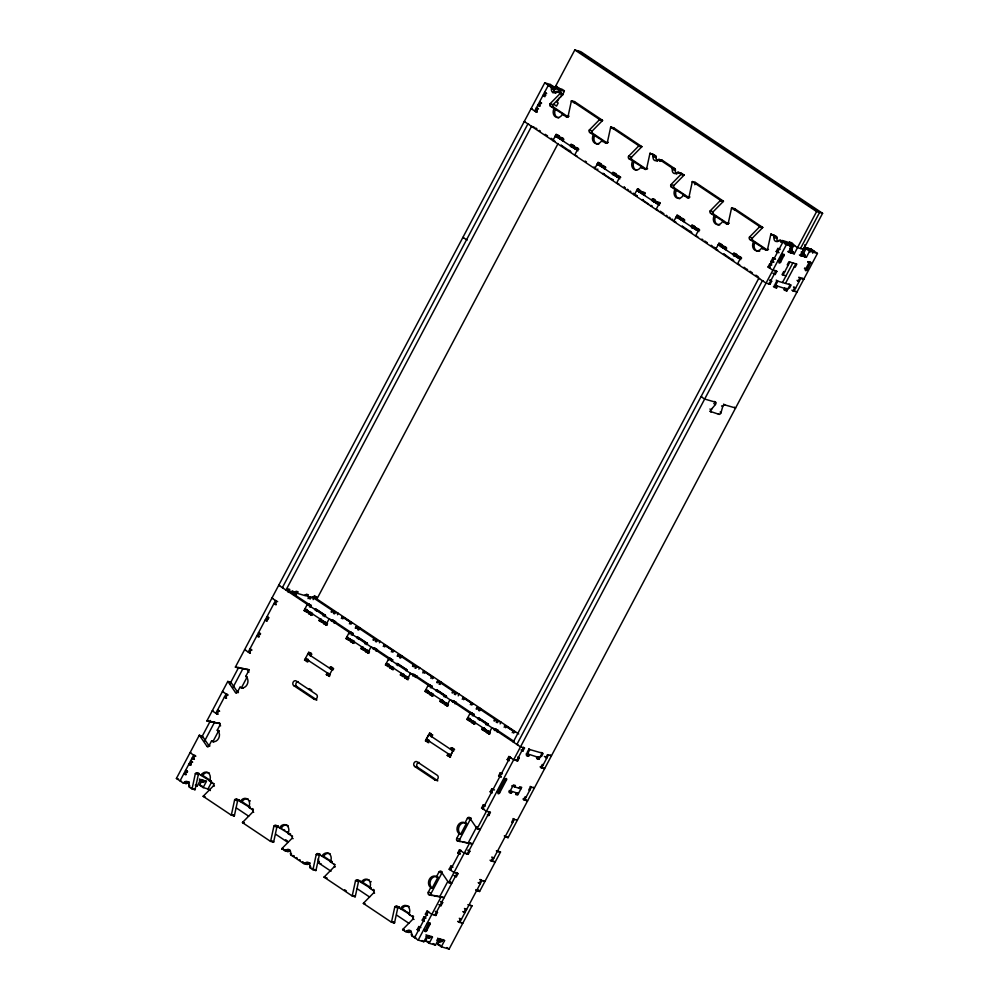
<?xml version="1.0" encoding="UTF-8"?>
<svg xmlns="http://www.w3.org/2000/svg" width="999" height="999" viewBox="0 0 999 999"><rect width="100%" height="100%" fill="white"/><g stroke="black" fill="none" stroke-linecap="round" stroke-linejoin="round"><path stroke-width="1.5" d="M199.276 773.688A1.773 1.436 -73.8 0 0 198.339 774.537L195.155 789.26A1.773 1.436 -73.8 0 1 194.967 789.734L191.983 788.86A1.773 1.436 -73.8 0 0 192.158 788.386L195.342 773.676A1.773 1.436 -73.8 0 1 197.377 772.939L199.238 773.476M239.273 799.887A1.773 1.436 -73.8 0 0 237.612 800.798L234.428 815.509A1.773 1.436 -73.8 0 1 234.241 815.983L231.256 815.122A1.773 1.436 -73.8 0 0 231.431 814.647L234.615 799.924A1.773 1.436 -73.8 0 1 236.638 799.188L239.261 799.949M278.259 826.111A1.773 1.436 -73.8 0 0 276.873 827.047L273.701 841.757A1.773 1.436 -73.8 0 1 273.514 842.232L270.517 841.37A1.773 1.436 -73.8 0 0 270.704 840.896L273.888 826.173A1.773 1.436 -73.8 0 1 275.911 825.436L278.159 826.086M320.167 854.495A1.773 1.436 -73.8 0 0 319.23 855.356L316.046 870.067A1.773 1.436 -73.8 0 1 315.871 870.554L312.874 869.679A1.773 1.436 -73.8 0 0 313.062 869.205L316.233 854.495A1.773 1.436 -73.8 0 1 318.269 853.758L320.142 854.295M360.164 880.706A1.773 1.436 -73.8 0 0 358.504 881.605L355.319 896.328A1.773 1.436 -73.8 0 1 355.132 896.802L352.147 895.928A1.773 1.436 -73.8 0 0 352.322 895.454L355.507 880.743A1.773 1.436 -73.8 0 1 357.542 880.007L359.215 880.494M399.15 906.917A1.773 1.436 -73.8 0 0 397.777 907.854L394.593 922.577A1.773 1.436 -73.8 0 1 394.405 923.051L391.421 922.189A1.773 1.436 -73.8 0 0 391.596 921.702L394.78 906.992A1.773 1.436 -73.8 0 1 396.803 906.255L399.051 906.905M568.131 116.883L553.396 107.03A1.773 1.436 -73.8 0 1 553.009 104.683L562.999 94.518A1.773 1.436 -73.8 0 0 563.286 94.106L560.289 93.244A1.773 1.436 -73.8 0 1 560.014 93.644L550.012 103.809A1.773 1.436 -73.8 0 0 550.412 106.169L554.033 108.591A6.194 5.007 -73.8 0 0 555.407 116.833A6.194 5.007 -73.8 0 0 562.499 114.248L566.121 116.671A1.773 1.436 -73.8 0 0 568.156 115.934L571.328 101.224A1.773 1.436 -73.8 0 1 571.515 100.749L574.512 101.611L602.559 120.355A1.773 1.436 -73.8 0 1 602.272 120.767L592.282 130.931A1.773 1.436 -73.8 0 0 592.669 133.292L607.404 143.132M574.125 103.009L574.325 102.085A1.773 1.436 -73.8 0 1 574.512 101.611M602.559 120.355L599.562 119.493A1.773 1.436 -73.8 0 1 599.275 119.905L589.285 130.07A1.773 1.436 -73.8 0 0 589.685 132.417L593.306 134.84A6.194 5.007 -73.8 0 0 594.667 143.082A6.194 5.007 -73.8 0 0 601.773 140.497L605.394 142.919A1.773 1.436 -73.8 0 0 607.417 142.183L610.601 127.472A1.773 1.436 -73.8 0 1 610.789 126.998L613.786 127.86L641.833 146.616A1.773 1.436 -73.8 0 1 641.545 147.015L631.555 157.18A1.773 1.436 -73.8 0 0 631.942 159.54L646.678 169.393M613.398 129.258L613.598 128.334A1.773 1.436 -73.8 0 1 613.786 127.86M641.833 146.616L638.836 145.742A1.773 1.436 -73.8 0 1 638.548 146.154L628.558 156.319A1.773 1.436 -73.8 0 0 628.945 158.666L632.579 161.089A6.194 5.007 -73.8 0 0 633.94 169.331A6.194 5.007 -73.8 0 0 641.033 166.758L644.667 169.181A1.773 1.436 -73.8 0 0 646.69 168.444L649.874 153.721A1.773 1.436 -73.8 0 1 650.062 153.247L655.594 155.819A1.773 1.436 -73.8 0 1 656.193 157.605A3.534 2.86 -73.8 0 0 657.567 161.301M652.672 155.507L652.871 154.595A1.773 1.436 -73.8 0 1 653.046 154.108M689.023 197.702L674.3 187.849A1.773 1.436 -73.8 0 1 673.9 185.502L683.89 175.337A1.773 1.436 -73.8 0 0 684.178 174.925L681.193 174.051A1.773 1.436 -73.8 0 1 680.906 174.463L670.916 184.628A1.773 1.436 -73.8 0 0 671.303 186.988L674.924 189.41A6.194 5.007 -73.8 0 0 676.298 197.652A6.194 5.007 -73.8 0 0 683.391 195.067L687.025 197.49A1.773 1.436 -73.8 0 0 689.048 196.753L692.232 182.03A1.773 1.436 -73.8 0 1 692.407 181.556L695.404 182.43L723.451 201.174A1.773 1.436 -73.8 0 1 723.164 201.586L713.174 211.751A1.773 1.436 -73.8 0 0 713.561 214.098L728.296 223.951M694.817 184.74L695.217 182.904A1.773 1.436 -73.8 0 1 695.404 182.43M723.451 201.174L720.454 200.312A1.773 1.436 -73.8 0 1 720.179 200.712L710.177 210.876A1.773 1.436 -73.8 0 0 710.576 213.237L714.198 215.659A6.194 5.007 -73.8 0 0 715.571 223.901A6.194 5.007 -73.8 0 0 722.664 221.316L726.285 223.739A1.773 1.436 -73.8 0 0 728.321 223.002L731.493 208.292A1.773 1.436 -73.8 0 1 731.68 207.804L734.677 208.679L762.724 227.422A1.773 1.436 -73.8 0 1 762.437 227.834L752.447 237.999A1.773 1.436 -73.8 0 0 752.834 240.347L767.569 250.2M734.29 210.077L734.49 209.153A1.773 1.436 -73.8 0 1 734.677 208.679M762.724 227.422L759.727 226.561A1.773 1.436 -73.8 0 1 759.44 226.973L749.45 237.138A1.773 1.436 -73.8 0 0 749.849 239.485L753.471 241.908A6.194 5.007 -73.8 0 0 754.832 250.15A6.194 5.007 -73.8 0 0 761.937 247.565L765.559 249.987A1.773 1.436 -73.8 0 0 767.582 249.25L770.766 234.54A1.773 1.436 -73.8 0 1 770.953 234.066L776.498 236.638A1.773 1.436 -73.8 0 1 777.085 238.424A3.534 2.86 -73.8 0 0 777.784 241.571M773.563 236.326L773.763 235.402A1.773 1.436 -73.8 0 1 773.95 234.927M734.452 407.255L735.589 408.004L724.725 404.857A1.773 1.011 -56.2 0 0 722.677 406.668L720.991 412.824A1.773 1.011 -56.2 0 1 719.043 414.36L709.852 411.263M720.991 412.824L720.142 412.038M187.163 770.704L186.751 771.965M424.737 929.632L426.548 930.843L430.057 924.212A1.324 0.749 -56.2 0 0 429.932 922.839A1.324 0.749 -56.2 0 0 428.571 923.775L424.912 931.168M784.203 254.757A1.349 0.762 -56.2 0 0 782.617 254.982L779.145 261.651A1.324 0.749 -56.2 0 0 779.282 263.024A1.324 0.749 -56.2 0 0 780.644 262.075L784.315 254.77M810.626 262.412A1.349 0.762 -56.2 0 0 809.053 262.637L805.581 269.305A1.324 0.749 -56.2 0 0 805.706 270.679A1.324 0.749 -56.2 0 0 807.067 269.742L810.738 262.437M187.8 781.755L189.373 782.217A3.534 2.86 -73.8 0 0 187.275 783.191A1.773 1.436 -73.8 0 1 185.589 783.453L182.592 782.592L176.411 778.458L199.288 735.252L202.285 736.126A1.773 1.436 -73.8 0 1 202.597 736.413L209.091 745.916M220.242 723.488L207.268 721.078A1.773 1.436 -73.8 0 1 206.893 720.903L227.784 681.43L230.781 682.305A1.773 1.436 -73.8 0 1 231.094 682.592L238.049 692.769M248.926 669.73L235.764 667.245A1.773 1.436 -73.8 0 1 235.389 667.082L544.73 82.842L550.387 84.478L554.008 86.901L553.246 88.349M201.586 737.449L210.552 720.516M229.995 683.791L238.711 667.32M186.289 774.375L183.866 773.676L185.065 774.475L186.713 771.39L187.637 771.665M191.358 763.661A1.324 0.749 -56.2 0 0 190.409 764.572L188.911 764.135L190.122 764.947L191.758 761.85L192.695 762.125M194.293 758.865L192.045 758.216L193.257 759.028L194.892 755.931L195.829 756.206M213.162 711.101L212.225 710.826L217.058 714.06L218.694 710.976L219.63 711.238M226.311 697.564L224.438 697.027L225.649 697.826L227.285 694.742L228.222 695.017M245.554 649.912L244.618 649.637L249.463 652.871L251.099 649.787L252.023 650.049M259.278 636.538L256.843 635.839L258.054 636.638L259.69 633.553L260.627 633.828M268.219 619.38A1.324 0.749 -56.2 0 0 266.795 620.292L265.297 619.867L266.508 620.666L268.144 617.582L269.081 617.844M276.136 604.283L273.888 603.633L275.1 604.432L276.735 601.348L277.672 601.623M532.08 108.891L531.093 108.604L535.926 111.838L537.562 108.741L538.498 109.016M539.91 105.694L537.849 105.095L539.06 105.906L540.696 102.81L541.633 103.084M544.393 96.004L542.894 95.567L544.105 96.379L545.741 93.282L546.678 93.556M549.313 86.501L550.387 84.478M266.371 621.103L266.795 620.292L265.659 619.542M544.23 96.316L544.492 95.804A1.349 0.762 -56.2 0 1 545.891 95.205M558.603 92.283L559.827 89.96L554.969 88.549L551.348 86.126L550.636 87.475M204.358 741.483L214.635 722.065M232.892 687.587L243.069 668.381M554.944 87.462L574.812 49.95L580.794 51.686L822.589 213.311L803.483 249.388M288.199 592.395L289.785 589.398L287.799 588.823L286.975 590.372L285.976 590.084L531.518 126.336L534.015 127.048M552.809 92.657L554.969 88.549M199.288 735.252A1.773 1.436 -73.8 0 1 199.6 735.551L207.03 746.403A1.773 1.436 -73.8 0 0 209.053 745.666L211.513 741.033A6.194 5.007 -73.8 0 0 218.606 738.448A6.194 5.007 -73.8 0 0 217.233 730.219L219.693 725.574A1.773 1.436 -73.8 0 0 219.305 723.226M227.784 681.43A1.773 1.436 -73.8 0 1 228.097 681.73L235.527 692.582A1.773 1.436 -73.8 0 0 237.55 691.845L240.01 687.212A6.194 5.007 -73.8 0 0 247.103 684.627A6.194 5.007 -73.8 0 0 245.742 676.385L248.189 671.753A1.773 1.436 -73.8 0 0 247.802 669.405M211.513 741.033L212.999 741.47L218.731 730.644L217.233 730.219M240.01 687.212L241.508 687.649L247.228 676.822L245.742 676.385M558.578 89.898L559.34 88.449L560.914 88.899M292.52 593.643L293.294 592.195L296.491 593.581L295.729 595.029M293.731 594.455L294.505 593.006M295.292 592.782L296.104 591.233L298.102 591.808L297.277 593.356L294.867 591.745M560.177 92.695L562.012 89.223L564.435 90.834M559.153 98.077L556.967 102.21L558.179 103.009L556.543 106.106L554.12 104.483M560.377 97.253L561.188 95.704M562.537 94.768L564.173 91.671L555.719 86.014L556.893 86.364M195.354 785.326L197.327 785.888L200.599 779.707L202.597 780.294L201.786 781.83L199.288 780.169M209.278 789.36L203.147 787.574L199.525 785.152L201.823 780.806M201.786 781.83L203.609 782.367L204.433 780.818L206.418 781.393L203.147 787.574M307.592 596.341L308.404 594.792L306.406 594.218L305.594 595.766L297.277 593.356M308.029 598.601L308.791 597.152L310.789 597.727L310.027 599.175M211.726 781.892L207.967 788.973L210.364 790.571M308.816 598.364L309.578 596.915L313.911 598.176M307.417 612.424L304.058 610.539L307.33 604.358L311.326 605.519L310.564 606.967M558.029 134.965L556.156 134.428L552.884 140.609L554.932 141.209M307.143 605.057L307.904 603.608L311.326 605.519M555.144 136.676L555.906 135.227M308.142 605.344L308.903 603.896M556.143 136.963L556.406 135.365M306.481 612.162L307.292 610.614L308.229 610.889M313.137 599.625L314.722 596.628L316.72 597.202L315.896 598.751L313.486 597.14M559.502 136.314L558.566 136.039L557.754 137.587L558.691 137.862M304.058 610.539L307.205 611.113M309.403 606.967L310.327 605.219L287.075 589.685M558.016 137.412L558.941 135.677M311.85 615.396L308.491 613.511L309.315 611.962L311.188 612.499M563.011 138.087L560.589 137.387L559.765 138.936L562.912 139.51M558.066 143.544L316.895 599.038L315.896 598.751M310.914 615.122L311.725 613.573L312.575 613.823M563.936 139.273L562.999 139.011L562.187 140.547L563.686 140.984M308.491 613.511L311.488 614.373L312.2 613.024M315.222 610.239L315.684 609.378L317.183 609.802L325.662 615.584L315.309 608.94L317.183 609.802L316.408 611.251M561.376 145.33L570.941 151.836M322.327 622.402L318.968 620.504L319.792 618.968L321.191 619.368L320.279 618.718M572.939 144.93L571.066 144.393L570.242 145.941L573.638 147.228L571.216 145.454M323.127 615.921L323.738 614.76L325.237 615.197L324.475 616.645M569.592 150.424L569.942 151.199M571.278 147.24L571.74 146.366L570.229 145.367M321.391 622.127L322.202 620.579L323.139 620.854M573.901 145.554L572.664 147.552L573.601 147.827M326.76 625.362L323.401 623.476L324.225 621.927L326.099 622.464M577.922 148.064L575.499 147.352L574.675 148.901L577.922 149.288M307.829 661.925L304.57 660.064L308.666 652.335L310.165 652.772M331.081 611.987L331.843 610.539L332.842 610.839L332.08 612.287M325.824 625.087L329.096 618.905L335.502 621.678L334.74 623.126M578.846 149.238L577.909 148.976L574.637 155.157L576.885 155.807M323.401 623.476L326.398 624.338L327.16 622.889M306.993 661.688L307.804 660.139L308.654 660.389M311.925 654.195L311.089 653.958L310.264 655.506L311.201 655.769M304.57 660.064L307.567 660.938L308.179 659.777M310.227 655.906L311.251 653.983M333.504 613.611L334.265 612.162L338.249 613.311L337.487 614.76M334.49 613.898L335.264 612.449L312.013 596.915M331.318 621.216L332.093 619.767L352.235 633.241L351.323 634.977M332.317 621.515L333.092 620.067M333.741 622.839L334.503 621.39L335.502 621.678M341.346 618.481L342.108 617.032L343.606 617.457L352.098 623.239L341.745 616.608L343.606 617.457L342.844 618.918M349.4 623.863L350.174 622.414L351.673 622.852L350.899 624.3M329.595 676.473L326.336 674.612L327.148 673.064L329.208 673.663M332.205 667.407L330.432 666.882L329.608 668.431L332.605 669.305L333.167 668.231M349.325 640.446L345.966 638.561L349.25 632.379L353.234 633.528L352.472 634.977M599.937 162.987L598.064 162.437L594.792 168.619L595.916 168.956M349.2 632.779L349.825 631.63L353.234 633.528M596.903 164.972L597.814 163.237M349.737 633.94L350.811 631.917M597.889 165.26L598.963 163.624M328.758 676.236L332.842 668.506L333.691 668.743M326.336 674.612L329.333 675.486L329.77 673.826M348.389 640.172L349.213 638.623L350.149 638.898M601.41 164.323L600.486 164.061L599.662 165.609L600.599 165.871M345.966 638.561L349.163 639.035M597.939 169.206L597.215 169.331M599.924 165.434L600.899 163.599M355.257 628.159L356.031 626.71L360.015 627.859L358.678 630.057M356.256 628.446L357.018 626.997L377.172 640.471L376.411 641.92M353.758 643.406L350.399 641.52L351.223 639.972L353.097 640.521M603.808 165.784L602.497 165.409L601.673 166.945L604.87 167.432M350.824 640.883L351.486 640.846M357.679 629.77L358.441 628.321L359.44 628.608M352.822 643.131L353.646 641.595L354.483 641.833M605.844 167.295L604.919 167.02L604.095 168.569L605.594 169.006M350.399 641.52L353.396 642.382L354.158 640.933M357.13 638.261L357.592 637.387L359.091 637.824L367.57 643.593L357.217 636.962L359.091 637.824L358.316 639.273M603.896 173.639L603.134 173.639L611.201 179.021M364.235 650.411L360.876 648.526L361.7 646.977L363.099 647.389M614.847 172.952L612.974 172.402L612.15 173.951L615.546 175.237M365.035 643.93L365.646 642.769L367.145 643.206L366.383 644.655M613.186 175.262L613.648 174.388L612.137 173.376M363.299 650.137L364.123 648.601L365.06 648.863M616.321 174.301L615.396 174.026L614.572 175.574L615.509 175.836M360.876 648.526L364.136 648.913M614.835 175.399L615.859 173.464M368.668 653.371L365.309 651.485L366.133 649.937L368.194 650.536M618.905 175.799L617.407 175.374L616.583 176.923L619.892 177.21M365.734 650.849L366.396 650.811M372.989 640.009L373.763 638.561L374.75 638.848L373.988 640.297M367.732 653.109L371.004 646.915L377.41 649.687L376.648 651.148M620.754 177.26L619.83 176.985L616.545 183.167L618.793 183.816M365.309 651.485L368.306 652.359L369.131 650.811M375.412 641.62L376.173 640.172L380.169 641.333L379.395 642.782M373.226 649.238L374.001 647.789L391.733 659.64L391.121 660.801M374.225 649.525L375 648.076M375.649 650.849L376.411 649.4L377.41 649.687M383.254 646.49L384.028 645.042L385.514 645.479L394.006 651.261L383.591 644.655M384.752 646.927L385.514 645.479L383.653 644.617M391.321 651.885L392.083 650.436L393.581 650.861L392.807 652.31M388.811 666.845L385.464 664.959L388.736 658.778L392.719 659.927L391.958 661.375M638.861 189.223L637.549 188.836L634.278 195.017L636.9 195.779M388.386 659.765L389.31 658.016L392.719 659.927M389.535 659.765L390.297 658.316M387.887 666.57L388.698 665.022L389.635 665.297M640.908 190.734L639.972 190.459L639.16 192.008L640.084 192.27M385.464 664.959L388.461 665.821L389.123 664.572M639.11 192.407L639.884 190.959L638.91 190.334M393.244 669.805L389.897 667.919L390.721 666.37L392.02 666.758M642.919 192.07L641.982 191.808L641.171 193.344L644.155 194.218L644.879 192.869M397.165 656.168L397.939 654.72L401.923 655.881L400.587 658.079M398.164 656.455L398.938 655.007L416.67 666.87L415.896 668.319M392.32 669.542L393.131 667.994L393.981 668.231M645.342 193.694L644.405 193.419L643.581 194.967L645.079 195.404M389.897 667.919L393.094 668.406M399.588 657.792L400.349 656.343L401.348 656.63M396.466 664.947L397.09 663.786L398.576 664.223L407.055 669.992L405.132 669.168M642.931 199.45L642.619 200.037L648.663 204.071M397.802 665.671L398.576 664.223L396.703 663.361L406.643 669.605L406.019 670.766M403.733 676.81L400.374 674.924L401.198 673.376L402.122 673.651M653.771 199.188L652.459 198.813L651.648 200.349L654.857 201.623M652.834 201.361L651.623 199.775M402.797 676.535L404.083 674.437L402.772 673.863M654.02 202.372L654.882 200.424L652.459 198.813M408.154 679.77L404.807 677.884L405.631 676.348L407.117 676.773M657.829 202.048L656.892 201.773L656.081 203.321L659.065 204.183L659.839 202.735M412.487 666.408L413.261 664.959L414.26 665.247L413.486 666.695M407.23 679.507L410.502 673.326L416.895 676.086L416.133 677.534M660.252 203.659L659.315 203.384L656.031 209.565L657.916 210.115M404.807 677.884L408.104 678.171M414.91 668.031L415.671 666.583L419.667 667.732L418.893 669.18M412.575 675.923L413.486 674.188L431.218 686.038L430.307 687.774M413.711 675.923L414.485 674.475M415.134 677.247L415.896 675.799L416.895 676.086M422.752 672.889L423.526 671.453L425.012 671.877L433.504 677.659M424.238 673.326L425.025 671.877L423.189 671.016L433.479 677.684M430.806 678.284L431.58 676.835L433.067 677.272L432.305 678.721M428.309 693.244L424.962 691.358L428.234 685.177L432.217 686.325L431.456 687.774M678.733 215.734L677.047 215.235L673.776 221.428L675.836 222.015M428.034 685.876L428.808 684.427L432.217 686.325M429.033 686.163L429.807 684.715M676.885 218.069L677.797 216.321L678.858 217.033M427.372 692.969L428.196 691.433L429.133 691.695M680.394 217.133L679.47 216.858L678.646 218.406L679.582 218.669M424.962 691.358L428.047 692.032M678.908 218.232L679.832 216.496M432.742 696.203L429.383 694.317L430.207 692.769L432.08 693.318M683.728 218.856L681.48 218.207L680.656 219.755L683.803 220.329M436.663 682.579L437.437 681.131L441.421 682.28L440.084 684.477M437.662 682.866L438.424 681.418L456.156 693.269L455.394 694.717M431.805 695.941L432.629 694.392L433.466 694.63M684.827 220.092L683.903 219.817L683.079 221.366L684.577 221.803M429.383 694.317L432.38 695.192L433.042 693.93M439.085 684.19L439.847 682.742L440.846 683.029M436.113 691.058L436.575 690.184L438.074 690.621L446.565 696.403M682.267 226.149L691.832 232.642M437.462 691.783L438.074 690.621L436.176 689.76L446.528 696.428M443.219 703.209L439.872 701.323L440.684 699.775L443.044 700.699M693.83 225.749L691.957 225.212L691.133 226.748L694.53 228.047M442.332 699.924L441.683 699.874M444.018 696.728L444.642 695.579L446.128 696.003L445.367 697.452M690.484 231.244L690.833 232.018M692.02 228.346L692.632 227.185L691.633 226.511M442.282 702.946L443.106 701.398L444.043 701.66M694.792 226.361L693.556 228.371L694.492 228.646M447.652 706.181L444.305 704.283L445.117 702.747L446.99 703.284M698.825 228.871L696.39 228.172L695.566 229.72L698.825 230.095M428.733 742.744L425.474 740.883L429.558 733.154L431.056 733.591M451.223 755.719L426.298 739.335L428.746 734.702L431.993 735.639M451.973 692.806L452.747 691.358L453.733 691.645L452.972 693.094M446.715 705.906L449.987 699.725L456.393 702.497L455.781 703.658M699.737 230.057L698.813 229.782L695.529 235.976L697.777 236.626M444.305 704.283L447.29 705.157L448.002 703.808M427.884 742.494L428.708 740.958L429.545 741.196M432.817 735.014L431.98 734.777L431.156 736.313L432.092 736.588M425.474 740.883L428.459 741.745L429.071 740.596M431.118 736.725L432.092 734.889M454.395 694.43L455.157 692.981L459.153 694.13L458.229 695.866M452.372 701.748L452.984 700.586L473.126 714.06L472.215 715.796M453.209 702.322L453.983 700.873M454.632 703.658L455.407 702.21L456.393 702.497M462.237 699.288L463.012 697.839L464.498 698.276L472.989 704.058M463.736 699.725L464.498 698.276L462.674 697.414L472.964 704.083M470.304 704.682L471.066 703.234L472.564 703.671L471.79 705.119M450.487 757.292L447.227 755.431L448.052 753.883L450.012 754.457M453.009 748.189L451.323 747.702L450.499 749.25L453.496 750.112L454.058 749.05M470.217 721.266L466.87 719.367L470.142 713.186L474.125 714.347L473.364 715.796M720.828 243.793L718.955 243.257L715.684 249.438L717.744 250.037M469.942 713.885L470.716 712.437L474.125 714.347M471.103 713.885L471.715 712.724M449.65 757.042L453.733 749.312L454.582 749.562M447.227 755.431L450.224 756.293L452.934 750.861L453.671 751.086M469.28 720.991L470.104 719.442L471.041 719.717M722.314 245.142L721.378 244.867L720.554 246.416L721.49 246.691M466.87 719.367L470.017 719.954M720.828 246.254L721.79 244.418M476.148 708.978L476.923 707.517L480.906 708.678L479.57 710.876M477.147 709.265L477.922 707.816L498.064 721.278L497.302 722.727M474.65 724.225L471.303 722.339L472.115 720.791L473.988 721.328M725.823 246.928L723.388 246.216L722.577 247.764L725.774 248.252M478.571 710.589L479.333 709.14L480.332 709.427M473.713 723.95L474.537 722.402L475.374 722.652M726.748 248.102L725.811 247.839L724.987 249.388L726.485 249.812M471.303 722.339L474.288 723.201L475.012 721.852M478.022 719.068L478.484 718.206L479.982 718.631L488.474 724.412L478.084 717.869M724.188 254.158L732.704 260.202M479.22 720.079L479.982 718.631L478.159 717.781M485.127 731.231L481.78 729.345L482.592 727.796L485.077 728.783M735.739 253.771L733.865 253.222L733.054 254.77L736.438 256.056L734.028 254.295M484.403 727.647L483.591 727.896M485.939 724.75L486.55 723.588L488.036 724.025L487.275 725.474M732.392 259.265L732.742 260.027M733.928 256.368L734.54 255.207L733.029 254.196M484.19 730.956L485.014 729.407L485.951 729.682M736.763 254.283L735.464 256.381L736.4 256.656M489.56 734.19L486.213 732.304L487.025 730.756L489.085 731.355M740.734 256.893L738.298 256.181L737.487 257.73L740.783 258.017M493.881 720.828L494.655 719.38L495.654 719.667L494.88 721.116M488.623 733.915L491.895 727.734L498.314 730.506L497.539 731.955M741.658 258.079L740.721 257.804L737.449 263.986L739.685 264.635M486.213 732.304L489.198 733.166L489.972 731.718M496.303 722.439L497.065 720.991L501.061 722.152L500.137 723.888M494.13 730.057L494.892 728.608L513.886 741.295M494.967 730.631L495.891 728.895M496.54 731.668L497.315 730.219L498.314 730.506M504.145 727.309L504.92 725.861L506.418 726.298L514.897 732.067M505.644 727.747L506.418 726.298L504.545 725.436M512.212 732.692L512.974 731.243L514.473 731.68L513.711 733.129M432.405 895.566L428.671 894.567A1.773 1.436 -73.8 0 1 428.271 892.219L430.731 887.574A6.194 5.007 -73.8 0 1 429.358 879.345A6.194 5.007 -73.8 0 1 436.463 876.76L437.949 877.197L432.23 888.011L430.731 887.574M436.463 876.76L438.911 872.115A1.773 1.436 -73.8 0 1 440.946 871.378L442.07 871.702M471.053 818.456A1.773 1.436 -73.8 0 0 470.404 819.168L459.765 839.26A1.773 1.436 -73.8 0 0 460.152 841.62L457.167 840.746A1.773 1.436 -73.8 0 1 456.768 838.398L459.228 833.753A6.194 5.007 -73.8 0 1 457.867 825.524A6.194 5.007 -73.8 0 1 464.96 822.939L466.458 823.363L460.726 834.19L459.228 833.753M464.96 822.939L467.407 818.293A1.773 1.436 -73.8 0 1 469.443 817.557L470.941 817.994M431.655 895.441A1.773 1.436 -73.8 0 1 431.268 893.081L441.908 872.989A1.773 1.436 -73.8 0 1 442.182 872.589M419.33 930.718L417.182 929.644L418.818 926.548L420.129 926.935M424.288 921.165L422.24 920.116L423.876 917.02L424.987 917.344M427.51 915.271L425.374 914.185L427.01 911.1L428.134 911.425M454.008 875.511L456.368 876.71L458.004 873.613L454.008 872.464L449.175 869.23L450.811 866.133L452.122 866.52M460.102 854.133L457.767 852.996L459.403 849.912L461.088 850.399M487.762 815.234L488.761 815.521L490.397 812.424L486.413 811.275L481.568 808.041L483.216 804.944L485.077 805.494M492.307 792.894L490.172 791.807L491.808 788.723L492.932 789.048M501.336 777.072L498.626 775.836L500.262 772.739L501.948 773.226M509.365 760.689L507.217 759.602L508.853 756.518L509.977 756.842M772.876 273.276L775.224 274.475L776.86 271.391L772.876 270.23L768.044 266.995L769.68 263.911L770.803 264.236M770.666 262.362L772.814 257.979L774.687 258.529M778.933 252.784L776.223 251.536L777.859 248.451L779.732 248.988M439.747 896.652L447.452 882.092M468.156 842.994L476.873 826.535M785.164 244.268L785.888 242.907L782.254 240.484L787.112 241.895L790.733 244.318L789.51 246.628M396.803 906.255L400.437 908.678A6.194 5.007 -73.8 0 1 407.53 906.093A6.194 5.007 -73.8 0 1 408.891 914.335L412.525 916.757A1.773 1.436 -73.8 0 1 412.912 919.117L402.922 929.282A1.773 1.436 -73.8 0 0 402.634 929.682L405.182 931.393A1.773 1.436 -73.8 0 0 406.868 931.118A3.534 2.86 -73.8 0 1 410.239 930.581A3.534 2.86 -73.8 0 1 411.438 934.165A1.773 1.436 -73.8 0 0 412.025 935.963L418.206 940.096L441.083 896.89A1.773 1.436 -73.8 0 0 440.696 896.715L428.671 894.567M450.424 881.755L451.361 883.104A1.773 1.436 -73.8 0 0 451.673 883.403L448.676 882.542L469.58 843.069L472.564 843.93A1.773 1.436 -73.8 0 0 472.19 843.768L457.167 840.746M479.395 828.608L479.857 829.282A1.773 1.436 -73.8 0 0 480.169 829.582L477.172 828.708L786.513 244.468L792.17 246.104L788.898 252.285L787.761 251.536M787.774 245.13L788.548 243.681L792.17 246.104M523.501 747.727L516.683 760.614L515.472 759.802M769.043 283.978L775.873 271.104L774.662 270.292M427.01 911.1L431.843 914.322L435.839 915.484L437.475 912.387L436.338 911.637M438.886 904.644L441.021 905.693L442.657 902.596L441.071 901.535M459.403 849.912L464.248 853.134L468.231 854.295L469.867 851.198L468.731 850.449M508.853 756.518L513.686 759.74L517.682 760.901L519.318 757.804L517.957 756.905M521.865 750.823L522.864 751.111L524.5 748.014L523.364 747.264M525.199 121.753L524.263 121.478L766.058 283.117L770.042 284.265L771.678 281.181L770.316 280.269M790.946 244.917L792.032 242.857L789.035 241.995L797.502 247.652L803.808 249.475L800.536 255.657L799.4 254.907M789.647 249.762L792.919 243.581M789.422 250.886L791.608 246.765L790.396 245.954M418.206 940.096L423.851 941.732L427.122 935.551L429.12 936.125L428.309 937.674L426.036 936.15M437.674 939.522L439.947 941.046L440.759 939.497L438.761 938.923L435.489 945.104L429.183 943.281L425.562 940.846L427.859 936.5M789.734 251.161L790.609 251.411L793.88 245.23L794.667 245.454M791.283 251.611L792.095 250.062L789.685 248.439M788.898 252.285L790.896 252.872L791.707 251.323L793.056 251.711L792.232 253.259L791.096 252.497M428.309 937.674L429.645 938.061L430.469 936.513L432.467 937.087L429.183 943.281M773.426 286.601L774.55 287.362L777.821 281.169L776.235 280.107M783.041 274.962L789.859 262.075M792.232 253.259L794.23 253.833L816.595 211.576L822.589 213.311M528.758 748.85L529.82 749.562L526.56 755.744L528.546 756.318L529.37 754.782M774.55 287.362L776.548 287.937L777.372 286.388L775.549 285.177M514.585 787.05L515.397 785.501L513.411 784.927L509.315 792.644L511.313 793.231L512.125 791.683M782.492 282.53L792.856 262.949M800.499 248.514L819.592 212.45L577.809 50.812M802.721 250.424L804.557 246.953L810.813 250.137M785.476 283.391L795.853 263.811M516.446 792.931L515.634 794.48L517.632 795.054L521.715 787.324L519.73 786.75L518.906 788.298M801.573 254.583L802.397 253.047L803.733 253.434L802.921 254.982L804.919 255.557M469.355 905.281L471.615 905.681A1.773 1.436 -73.8 0 1 472.003 905.843L449.125 949.05L441.308 946.79L437.687 944.367L439.985 940.009M801.722 254.633L802.721 254.92L805.993 248.739L813.86 250.911L812.662 253.159M800.536 255.657L802.522 256.243L803.346 254.695L805.169 255.22L804.357 256.768L803.221 256.006M537.674 757.18L536.863 758.728L538.861 759.315L542.12 753.121L541.058 752.422M783.728 289.585L784.864 290.347L785.676 288.798L784.54 288.037M439.947 941.046L441.77 941.57L442.582 940.022L444.58 940.608L441.308 946.79M784.864 290.347L786.85 290.921L790.122 284.74L789.06 284.028M804.357 256.768L806.355 257.342L809.627 251.161L817.432 253.421L508.091 837.674L505.107 836.8A1.773 1.436 -73.8 0 1 504.795 836.513L504.32 835.826M809.677 252.297L810.863 250.037L808.316 248.339A1.773 1.436 -73.8 0 0 806.63 248.601A3.534 2.86 -73.8 0 1 805.644 249.3M457.642 921.378L458.778 922.127L460.414 919.043L461.413 919.33L460.277 918.568M462.824 911.587L463.961 912.337L465.596 909.252L466.595 909.54L465.234 908.628M478.171 882.604L479.308 883.353L480.944 880.269L484.927 881.418L483.716 880.606M490.034 860.189L491.171 860.938L492.807 857.854L493.806 858.141L492.669 857.379M791.857 290.16L792.981 290.921L794.617 287.824L795.616 288.112L794.255 287.2M797.04 280.369L798.164 281.131L799.799 278.034L803.795 279.183L802.659 278.434M548.439 754.957L541.62 767.831L540.109 766.82M794.03 291.109L800.848 278.221L803.845 279.096L802.634 278.284M475.824 889.647L476.298 890.334A1.773 1.436 -73.8 0 0 476.598 890.633L479.595 891.495L500.499 852.022A1.773 1.436 -73.8 0 0 500.112 851.86L496.366 850.861M710.988 412.025A1.773 1.011 -56.2 0 1 710.963 409.915L715.371 404.558A1.773 1.011 -56.2 0 0 715.534 402.197L714.41 401.448M710.963 409.915L709.952 409.003M711.613 409.103L712.15 408.454M231.256 815.122L203.209 796.365A1.773 1.436 -73.8 0 1 203.484 795.966L213.474 785.801A1.773 1.436 -73.8 0 0 213.087 783.441L209.465 781.018A6.194 5.007 -73.8 0 0 208.092 772.776A6.194 5.007 -73.8 0 0 200.999 775.361L197.377 772.939M270.517 841.37L242.47 822.614A1.773 1.436 -73.8 0 1 242.757 822.214L252.747 812.05A1.773 1.436 -73.8 0 0 252.36 809.689L248.726 807.267A6.194 5.007 -73.8 0 0 247.365 799.025A6.194 5.007 -73.8 0 0 240.272 801.61L236.638 799.188M290.185 850.386A3.534 2.86 -73.8 0 0 288.973 851.173A1.773 1.436 -73.8 0 1 287.287 851.448L281.743 848.875A1.773 1.436 -73.8 0 1 282.03 848.463L292.02 838.298A1.773 1.436 -73.8 0 0 291.633 835.951L287.999 833.516A6.194 5.007 -73.8 0 0 286.638 825.286A6.194 5.007 -73.8 0 0 279.545 827.859L275.911 825.436M352.147 895.928L324.101 877.184A1.773 1.436 -73.8 0 1 324.388 876.772L334.378 866.608A1.773 1.436 -73.8 0 0 333.978 864.26L330.357 861.837A6.194 5.007 -73.8 0 0 328.983 853.596A6.194 5.007 -73.8 0 0 321.89 856.18L318.269 853.758M391.421 922.189L363.361 903.433A1.773 1.436 -73.8 0 1 363.648 903.021L373.638 892.869A1.773 1.436 -73.8 0 0 373.251 890.509L369.63 888.086A6.194 5.007 -73.8 0 0 368.256 879.844A6.194 5.007 -73.8 0 0 361.163 882.429L357.542 880.007M514.847 732.105L504.495 725.499M560.951 145.205L561.975 145.842M235.389 667.082L249.288 669.992M206.893 720.903L220.042 723.688M462.412 842.02L466.171 842.694M466.92 842.819L472.19 843.768M497.102 851.323L498.613 851.585M499.363 851.722L500.112 851.86M433.916 895.841L438.424 896.652M439.173 896.777L443.693 897.589A1.773 1.436 -73.8 0 1 444.068 897.751L440.696 896.715M467.869 904.682L472.003 905.843M612.911 179.87L611.7 179.333M544.73 82.842L550.911 86.963L553.896 87.837A1.773 1.436 -73.8 0 1 554.495 89.623A3.534 2.86 -73.8 0 0 555.856 93.319M550.911 86.963A1.773 1.436 -73.8 0 1 551.498 88.761L554.495 89.623M551.498 88.761A3.534 2.86 -73.8 0 0 552.684 92.345A3.534 2.86 -73.8 0 0 556.056 91.808A1.773 1.436 -73.8 0 1 557.742 91.533L563.286 94.106M556.056 91.808L558.116 92.407M558.866 92.62L559.053 92.67A1.773 1.436 -73.8 0 1 560.739 92.407M560.014 93.644L562.999 94.518M546.028 92.907L544.542 92.47L545.741 93.282M571.328 101.224L574.325 102.085M544.105 96.379L545.042 96.641M550.012 103.809L553.009 104.683M599.275 119.905L602.272 120.767M550.412 106.169L553.396 107.03M554.033 108.591L563.998 114.685A6.194 5.007 -73.8 0 1 563.536 115.434M539.06 105.906L539.997 106.181M610.601 127.472L613.598 128.334M562.499 114.248L563.998 114.685M568.156 115.934L569.093 116.209M538.036 108.416L536.351 107.929L537.562 108.741M566.121 116.671L567.994 117.22M536.962 111.676L534.715 111.026L548.351 85.265L556.193 87.537L559.827 89.96M535.926 111.838L537.05 112.163M589.285 130.07L592.282 130.931M638.548 146.154L641.545 147.015M589.685 132.417L592.669 133.292M593.306 134.84L603.259 140.934A6.194 5.007 -73.8 0 1 602.797 141.696M649.874 153.721L652.871 154.595M650.062 153.247L655.594 155.819M601.773 140.497L603.259 140.934M607.417 142.183L608.354 142.457M605.394 142.919L606.893 143.357M652.609 154.957A1.773 1.436 -73.8 0 1 653.196 156.743L656.193 157.605M653.196 156.743A3.534 2.86 -73.8 0 0 654.395 160.327A3.534 2.86 -73.8 0 0 657.767 159.79A1.773 1.436 -73.8 0 1 659.452 159.528L662.437 160.389L674.787 168.644A1.773 1.436 -73.8 0 1 675.386 170.442A3.534 2.86 -73.8 0 0 676.76 174.138M657.767 159.79L659.627 160.34M659.815 160.389L660.751 160.664A1.773 1.436 -73.8 0 1 662.437 160.389M528.646 124.126L527.897 123.901L282.355 587.662L283.354 587.949M659.452 159.528L671.803 167.782L674.787 168.644M628.558 156.319L631.555 157.18M671.803 167.782A1.773 1.436 -73.8 0 1 672.389 169.568L675.386 170.442M558.953 137.013L555.332 135.976L578.034 150.787M672.389 169.568A3.534 2.86 -73.8 0 0 673.588 173.164A3.534 2.86 -73.8 0 0 676.947 172.615A1.773 1.436 -73.8 0 1 678.633 172.352L684.178 174.925M628.945 158.666L631.942 159.54M676.947 172.615L679.382 173.327M679.757 173.439L679.944 173.489A1.773 1.436 -73.8 0 1 681.63 173.214M680.906 174.463L683.89 175.337M632.579 161.089L642.532 167.183A6.194 5.007 -73.8 0 1 641.808 168.294M574.413 146.279L571.066 144.393M641.033 166.758L642.532 167.183M646.69 168.444L647.627 168.706M692.232 182.03L695.217 182.904M644.667 169.181L645.604 169.443M598.126 163.324L598.813 163.524M670.916 184.628L673.9 185.502M602.097 166.309L604.67 167.82M720.179 200.712L723.164 201.586M671.303 186.988L674.3 187.849M674.924 189.41L684.889 195.492A6.194 5.007 -73.8 0 1 684.427 196.254M731.493 208.292L734.49 209.153M683.391 195.067L684.889 195.492M689.048 196.753L689.984 197.028M687.025 197.49L688.885 198.027M603.883 173.851L602.759 173.339M619.942 178.809L597.24 163.986L600.923 165.047L600.174 164.435M612.225 179.321L612.911 179.62M710.177 210.876L713.174 211.751M639.847 191.284L636.725 190.384L659.427 205.207M643.668 192.295L644.792 192.62M759.44 226.973L762.437 227.834M710.576 213.237L713.561 214.098M714.198 215.659L724.163 221.753A6.194 5.007 -73.8 0 1 723.701 222.502M654.145 199.3L654.894 199.513M654.882 200.424L655.819 200.699M770.766 234.54L773.763 235.402M658.766 202.31L659.889 202.635M770.953 234.066L776.498 236.638M722.664 221.316L724.163 221.753M728.321 223.002L729.258 223.277M654.07 201.973L654.994 202.235M726.285 223.739L728.159 224.288M773.501 235.764A1.773 1.436 -73.8 0 1 774.1 237.562L777.085 238.424M804.694 246.316L805.069 246.416A3.534 2.86 -73.8 0 0 805.082 248.252M642.819 200.087L642.195 199.675L642.906 199.812M808.316 248.339L811.313 249.201L817.432 253.421M778.658 240.609A1.773 1.436 -73.8 0 1 780.344 240.334L783.328 241.209A1.773 1.436 -73.8 0 0 781.643 241.471L778.658 240.609A3.534 2.86 -73.8 0 1 775.286 241.146A3.534 2.86 -73.8 0 1 774.1 237.562M806.63 248.601L809.627 249.475A1.773 1.436 -73.8 0 1 811.313 249.201M790.733 244.318L782.891 242.045L769.255 267.807L769.992 268.019M651.81 205.744L650.686 205.419L651.885 206.081M749.45 237.138L752.447 237.999M790.271 249.525L792.095 250.062M679.844 217.832L676.223 216.783L698.925 231.606M749.849 239.485L752.834 240.347M780.007 249.525L777.859 248.451M753.471 241.908L763.423 248.002A6.194 5.007 -73.8 0 1 762.699 249.113M695.304 227.098L691.957 225.212M776.223 251.536L778.658 252.248M761.937 247.565L763.423 248.002M767.582 249.25L768.518 249.525M765.559 249.987L766.495 250.262M782.554 255.207L784.053 255.644L781.942 254.221M808.129 262.163L810.539 263.199L808.765 261.9M682.779 226.623L682.042 226.386M775.524 259.228L772.814 257.979M807.13 269.643L804.445 268.544M721.753 245.854L718.144 244.805L740.833 259.615M788.223 265.172L787.224 264.885L788.873 261.788L796.84 264.098L795.204 267.195L794.217 266.908M723.363 247.228L725.561 248.639M773.8 261.825L771.178 261.076L773.701 262.262M737.225 255.107L733.865 253.222M771.815 264.985L769.68 263.911M768.044 266.995L769.73 267.482M784.677 271.865L783.678 271.578L782.042 274.675L786.038 275.824M724.774 254.67L723.613 254.083M798.164 281.131L799.163 281.418L797.801 280.507M771.678 281.181L769.555 280.132M759.552 278.484L758.803 278.259L513.261 742.02L514.26 742.307M776.186 284.265L775.187 283.978L776.835 280.881L791.121 285.027L789.485 288.124L788.486 287.824M763.174 280.906L762.424 280.694L516.883 744.442L517.882 744.73M792.981 290.921L797.027 291.97L795.841 291.308M463.561 237.612L462.887 237.425L467.182 240.035M701.723 396.828L701.048 396.628L704.67 399.051L715.534 402.197M279.658 585.501L278.721 585.227L520.516 746.865L524.5 748.014M288.973 590.946L293.294 592.195M272.839 598.389L271.903 598.114L276.735 601.348M276.273 600.761L275.537 600.536L248.252 652.072L250.237 652.647M307.13 609.652L304.882 608.99L327.572 623.813M275.1 604.432L276.224 604.757M318.968 620.504L322.115 621.478M348.102 637.387L346.79 637.012L369.48 651.835M268.244 617.145L266.933 616.77L268.144 617.582M266.508 620.666L267.445 620.941M387.212 663.686L386.276 663.411L408.966 678.221M387.774 663.848L389.086 664.223M392.207 666.808L393.144 667.082M260.252 634.577A1.324 0.749 -56.2 0 1 259.977 633.179L258.479 632.742L259.69 633.553M403.608 674.999L404.545 675.262M400.374 674.924L404.12 676.298M407.305 676.835L408.054 677.047M258.054 636.638L258.991 636.912M310.439 652.859L311.188 653.071M311.101 654.832L307.854 653.883L332.779 670.267M428.022 690.459L425.774 689.809L448.476 704.632M306.144 658.741L305.394 658.528L330.332 674.899M306.393 658.816L308.142 659.315M439.872 701.323L443.007 702.297M251.199 649.35L249.887 648.975L251.099 649.787M249.463 652.871L250.387 653.146M470.117 718.531L467.682 717.831L490.384 732.642M481.78 729.345L485.064 730.406M528.196 752.659L527.197 752.359L528.833 749.275L543.131 753.421L541.495 756.505L540.496 756.218M248.189 671.753L249.126 672.027M293.768 685.639L296.753 686.5L316.908 699.974L313.911 699.1L293.768 685.639A2.647 2.148 -73.8 0 1 293.182 682.105A2.647 2.148 -73.8 0 1 296.216 680.993L316.371 694.467A2.647 2.148 -73.8 0 1 316.958 698.001A2.647 2.148 -73.8 0 1 313.911 699.1M518.319 757.517L519.318 757.804M543.256 764.747L542.257 764.46L540.621 767.544L544.605 768.706L543.706 768.094M510.814 757.542L510.064 757.317L482.779 808.853L483.528 809.065M507.217 759.602L508.903 760.089M228.097 681.73L231.094 682.592M426.298 739.335L427.048 739.56M427.784 739.772L429.033 740.134M237.55 691.845L238.486 692.12M235.527 692.582L236.463 692.856M223.389 691.783L222.452 691.508L227.285 694.742M502.41 773.825L500.262 772.739M227.322 694.293L226.086 693.93L215.846 713.261L217.72 713.798M498.626 775.836L501.061 776.535M225.649 697.826L226.586 698.101M529.745 790.246L528.758 789.959L530.394 786.875L534.378 788.024L533.241 787.262M526.198 796.952L525.212 796.665L523.563 799.749L527.559 800.911L523.938 798.488M414.66 766.445L417.657 767.319L437.799 780.781L434.815 779.919L414.66 766.445A2.647 2.148 -73.8 0 1 414.073 762.924A2.647 2.148 -73.8 0 1 417.12 761.812L437.262 775.286A2.647 2.148 -73.8 0 1 437.849 778.808A2.647 2.148 -73.8 0 1 434.815 779.919M494.505 789.959L491.808 788.723M219.355 710.701L217.482 710.164L218.694 710.976M490.172 791.807L492.032 792.344M217.058 714.06L217.994 714.335M219.693 725.574L220.629 725.848M485.352 806.031L483.216 804.944M481.568 808.041L483.816 808.691M512.699 822.452L511.7 822.165L513.336 819.08L517.332 820.229L516.421 819.63M199.6 735.551L202.597 736.413M467.407 818.293L470.404 819.168M209.053 745.666L209.99 745.941M207.03 746.403L208.142 746.74M469.443 817.557L476.86 828.421L479.857 829.282M504.795 836.513L507.779 837.374A1.773 1.436 -73.8 0 0 508.091 837.674M190.996 752.971L190.06 752.697L194.892 755.931M195.429 755.631L193.681 755.119L180.045 780.881L181.356 781.268M193.257 759.028L194.38 759.352M192.233 761.538L190.547 761.051L191.758 761.85M456.768 838.398L459.765 839.26M500.499 852.022L497.502 851.16A1.773 1.436 -73.8 0 0 497.127 850.986M190.122 764.947L191.046 765.222M469.867 851.198L467.732 850.161M195.342 773.676L198.339 774.537M200.999 775.361L210.964 781.455A6.194 5.007 -73.8 0 0 211.326 780.631M461.363 850.936L460.614 850.711L450.387 870.042L451.323 870.304M491.171 860.938L495.167 862.1L493.956 861.288M209.465 781.018L210.964 781.455M457.767 852.996L460.015 853.646M185.065 774.475L186.001 774.749M213.087 783.441L214.211 783.765M213.474 785.801L214.41 786.063M176.411 778.458L178.434 779.045M199.525 785.152L202.035 785.888M182.592 782.592A1.773 1.436 -73.8 0 0 184.278 782.317L187.275 783.191M184.278 782.317A3.534 2.86 -73.8 0 1 187.65 781.78A3.534 2.86 -73.8 0 1 188.836 785.364L189.773 785.639M234.615 799.924L237.612 800.798M240.272 801.61L250.225 807.704L248.726 807.267M188.836 785.364A1.773 1.436 -73.8 0 0 189.435 787.162L190.359 787.437M191.296 787.699L192.233 787.974A1.773 1.436 -73.8 0 1 192.095 787.724M192.158 788.386L195.155 789.26M452.959 867.219L450.811 866.133M252.36 809.689L253.296 809.964M203.484 795.966L204.42 796.228M203.209 796.365L205.257 796.965M252.747 812.05L253.684 812.324M449.175 869.23L451.048 869.767M479.308 883.353L480.307 883.64L478.946 882.741M438.911 872.115L441.908 872.989M273.888 826.173L276.873 827.047M279.545 827.859L289.498 833.953A6.194 5.007 -73.8 0 0 289.698 833.553L290.697 834.19M231.431 814.647L234.428 815.509M287.999 833.516L289.498 833.953M291.633 835.951L292.57 836.213M242.757 822.214L244.256 822.639M242.47 822.614L244.343 823.164M440.946 871.378L448.364 882.242L451.361 883.104M476.298 890.334L479.283 891.195A1.773 1.436 -73.8 0 0 479.595 891.495M292.02 838.298L293.144 838.623M270.704 840.896L273.701 841.757M316.233 854.495L319.23 855.356M321.89 856.18L331.855 862.262A6.194 5.007 -73.8 0 0 332.23 861.45M330.357 861.837L331.855 862.262M282.03 848.463L283.154 848.788M281.743 848.875L283.241 849.3M284.365 849.625L285.214 850.062M284.29 850.574A1.773 1.436 -73.8 0 0 285.976 850.311L288.973 851.173M333.978 864.26L335.102 864.585M428.271 892.219L431.268 893.081M285.976 850.311A3.534 2.86 -73.8 0 1 289.348 849.774A3.534 2.86 -73.8 0 1 290.534 853.358L291.471 853.621M318.182 858.89A3.534 2.86 -73.8 0 1 318.469 861.45L319.405 861.712M334.378 866.608L335.314 866.882M290.534 853.358A1.773 1.436 -73.8 0 0 291.134 855.144L292.257 855.469M292.819 855.631L294.131 856.018A1.773 1.436 -73.8 0 1 293.731 855.606M318.469 861.45A1.773 1.436 -73.8 0 0 319.056 863.236L320.179 863.561M320.367 863.623L321.116 863.835M442.657 902.596L440.522 901.56M291.134 855.144L303.484 863.411A1.773 1.436 -73.8 0 0 305.17 863.136L308.167 863.998A3.534 2.86 -73.8 0 1 310.302 863.074M303.484 863.411L306.481 864.272A1.773 1.436 -73.8 0 0 308.167 863.998M305.17 863.136A3.534 2.86 -73.8 0 1 308.541 862.599A3.534 2.86 -73.8 0 1 309.727 866.183L310.664 866.458M355.507 880.743L358.504 881.605M361.163 882.429L371.128 888.523L369.63 888.086M463.961 912.337L464.96 912.624L463.598 911.725M309.727 866.183A1.773 1.436 -73.8 0 0 310.327 867.981L312.2 868.518M313.062 869.205L316.046 870.067M373.251 890.509L374.188 890.783M324.388 876.772L325.312 877.047M324.101 877.184L325.224 877.509M325.599 877.621L327.085 878.046M373.638 892.869L374.575 893.131M437.475 912.387L435.339 911.35M428.971 912.124L428.221 911.9L414.573 937.661L416.208 938.136M458.778 922.127L462.762 923.288L461.625 922.527M425.374 914.185L427.06 914.672M394.78 906.992L397.777 907.854M400.437 908.678L410.389 914.772L408.891 914.335M352.322 895.454L355.319 896.328M426.011 918.106L423.876 917.02M412.525 916.757L413.461 917.032M363.648 903.021L364.585 903.296M422.24 920.116L424.1 920.653M363.361 903.433L365.047 903.92M412.912 919.117L414.036 919.442M420.879 927.609L418.818 926.548M391.596 921.702L394.593 922.577M417.182 929.644L419.056 930.181M402.922 929.282L404.046 929.607M402.634 929.682L404.133 930.119M406.868 931.118L409.865 931.992A3.534 2.86 -73.8 0 1 411.076 931.205M437.05 939.859L437.787 940.084A3.534 2.86 -73.8 0 1 438.361 939.622M405.182 931.393L408.179 932.254A1.773 1.436 -73.8 0 0 409.865 931.992M411.438 934.165L412.362 934.44M440.109 942.482L439.36 942.257A3.534 2.86 -73.8 0 0 438.948 939.497M412.025 935.963L413.149 936.288M414.086 936.562L415.022 936.825A1.773 1.436 -73.8 0 1 414.697 936.525M425.562 940.846L427.135 941.308M427.922 941.533L429.108 941.882M437.687 944.367L440.197 945.091M733.741 260.664L732.829 260.277M718.144 413.748L719.043 414.36M574.812 49.95L816.595 211.576M804.557 246.953L808.191 249.375M805.993 248.739L809.627 251.161M802.672 248.714L803.808 249.475M801.323 251.81L803.733 253.434M801.772 252.947L805.169 255.22M801.073 253.172L803.346 254.695M803.633 255.532L806.355 257.342M557.742 91.533L560.289 93.244M571.515 100.749L599.562 119.493M610.789 126.998L638.836 145.742M678.633 172.352L681.193 174.051M692.407 181.556L720.454 200.312M731.68 207.804L759.727 226.561M780.344 240.334L786.513 244.468M800.711 255.02L802.522 256.243M789.647 249.438L793.056 251.711M808.116 261.588L810.539 263.199M807.954 261.913L809.09 262.675M789.672 249.962L791.707 251.323M790.609 251.411L794.23 253.833M789.285 251.286L790.646 252.198M788.623 251.348L790.896 252.872M804.707 268.032L807.067 269.742M782.342 254.233L784.153 255.444M543.369 95.055L544.492 95.804M781.53 254.258L782.654 255.02M779.282 261.176L780.644 262.075L778.009 260.889M539.847 101.686L540.696 102.81M799.65 277.422L800.848 278.221M798.676 277.272L799.799 278.034M535.988 110.365L536.888 110.964M775.736 270.629L776.86 271.391M535.589 110.477L537.1 111.488M773.638 273.414L775.224 274.475M793.493 287.063L794.617 287.824M556.156 134.428L558.566 136.039M560.589 137.387L562.999 139.011M575.499 147.352L577.909 148.976M598.064 162.437L600.486 164.061M602.497 165.409L604.919 167.02M612.974 172.402L615.396 174.026M617.407 175.374L619.83 176.985M637.549 188.836L639.972 190.459M641.982 191.808L644.405 193.419M656.892 201.773L659.315 203.384M677.047 215.235L679.47 216.858M681.48 218.207L683.903 219.817M696.39 228.172L698.813 229.782M718.955 243.257L721.378 244.867M723.388 246.216L725.811 247.839M738.298 256.181L740.721 257.804M786.076 288.311L787.662 289.373L774.312 285.102M721.066 245.255L721.827 245.754M560.739 138.449L562.762 139.798M575.649 148.426L577.672 149.763M613.136 173.476L615.571 175.212M617.569 176.436L619.58 177.785M642.782 193.294L644.155 194.218M653.121 200.212L654.857 201.373M657.692 203.259L659.065 204.183M681.643 219.268L683.653 220.617M692.619 226.611L694.555 228.009M696.553 229.233L698.563 230.582M738.461 257.255L740.471 258.604M784.814 289.56L786.85 290.921M774.05 286.263L776.548 287.937M768.681 283.354L770.042 284.265M535.701 127.984L536.875 128.784M539.248 130.37L540.434 131.156M545.167 134.316L547.539 135.901M551.086 138.274L553.458 139.86M585.189 161.076L586.45 161.913M594.005 166.97L595.367 167.869M623.975 187L625.087 187.737L624.375 187.275M627.297 189.223L628.408 189.96M636.163 195.155L637.275 195.891M660.139 211.176L662.362 212.662M663.061 213.124L663.86 213.674M666.283 215.285L667.095 215.821M669.005 217.108L670.117 217.844M671.927 219.056L672.739 219.593M701.897 239.098L702.859 239.735M704.77 241.009L707.342 242.732M711.113 245.255L712.374 246.104M713.636 246.94L714.897 247.777M715.296 248.052L716.258 248.689M744.043 267.257L745.217 268.057M746.403 268.843L747.589 269.63M749.962 271.216L752.322 272.802M755.881 275.175L758.241 276.76M630.019 191.046L630.819 191.583M633.241 193.194L634.04 193.731M723.588 404.108L724.725 404.857M721.553 405.906L722.677 406.668M713.786 403.496L715.371 404.558M314.298 595.591L316.72 597.202M313.274 596.615L518.743 733.965M550.299 755.069L551.436 755.818L547.44 754.67L545.804 757.754L546.803 758.041L544.38 756.43M331.843 610.539L334.265 612.162M356.031 626.71L358.441 628.321M373.763 638.561L376.173 640.172M397.939 654.72L400.349 656.343M413.261 664.959L415.671 666.583M437.437 681.131L439.847 682.742M452.747 691.358L455.157 692.981M476.923 707.517L479.333 709.14M494.655 719.38L497.065 720.991M309.578 596.915L310.789 597.727M305.095 594.68L308.791 597.152M292.27 590.759L293.319 591.47M293.856 591.82L296.491 593.581M538.086 756.705L539.672 757.766L526.311 753.496M536.438 757.692L538.861 759.315M521.053 749.899L522.864 751.111M526.136 754.707L528.546 756.318M362.187 646.74L363.199 647.414M311.488 614.373L312.237 614.872M326.398 624.338L327.148 624.85M353.396 642.382L354.158 642.894M368.306 652.359L369.068 652.859M432.38 695.192L433.141 695.691M447.29 705.157L448.052 705.656M474.288 723.201L475.049 723.713M489.198 733.166L489.96 733.678M516.321 759.989L517.682 760.901M530.257 786.4L531.393 787.162L524.562 800.037L522.976 798.975M519.093 787.662L520.904 788.873L511.688 785.863M505.094 779.02L506.456 779.932L499.637 792.819A1.324 0.749 -56.2 0 1 498.276 793.755A1.324 0.749 -56.2 0 1 498.139 792.382L504.957 779.507A1.324 0.749 -56.2 0 1 506.318 778.558A1.324 0.749 -56.2 0 1 506.456 779.932L503.821 778.745M308.666 652.335L311.089 653.958M330.432 666.882L332.842 668.506M429.558 733.154L431.98 734.777M451.323 747.702L453.733 749.312M310.027 653.833L311.238 654.645M431.081 734.752L432.13 735.451M331.393 668.493L332.605 669.305M451.073 748.501L453.496 750.112M517.232 792.707L518.444 793.518L509.228 790.496M428.746 734.702L452.934 750.861M508.891 791.608L511.313 793.231M498.051 791.757L499.637 792.819L497.002 791.62M513.124 818.556L514.335 819.367L492.17 861.225L490.959 860.426M309.29 688.598L311.813 690.284M489.26 811.675L490.397 812.424M488.499 811.538L489.398 812.137L467.232 854.008L466.021 853.196M487.4 814.61L488.761 815.521M491.67 857.092L492.807 857.854M467.095 853.533L468.231 854.295M480.432 879.545L481.943 880.556L459.765 922.414L458.566 921.615M479.807 879.507L480.944 880.269M456.418 872.552L458.004 873.613M456.093 872.726L457.005 873.326L434.84 915.196L433.928 914.584M455.007 875.798L456.368 876.71M464.46 908.491L465.596 909.252M439.66 904.782L441.021 905.693M459.278 918.281L460.414 919.043M434.478 914.572L435.839 915.484M427.947 922.801L430.057 924.212L427.435 923.026M189.273 763.81L190.409 764.572M201.348 774.462L202.335 775.112M203.309 775.773L210.19 780.369M240.622 800.711L241.596 801.373M242.582 802.022L244.543 803.333M245.529 803.995L247.49 805.306M248.476 805.968L250.437 807.279M252.41 808.591L253.384 809.252M280.869 827.622L281.855 828.271M283.816 829.595L284.802 830.244M286.763 831.555L287.749 832.217M323.226 855.931L325.187 857.242M326.173 857.904L328.134 859.215M329.121 859.877L331.081 861.188M361.513 881.53L362.5 882.179M363.474 882.841L371.328 888.099M373.301 889.41L374.275 890.059M401.76 908.441L402.747 909.09M403.733 909.752L405.694 911.063M406.68 911.712L408.641 913.036M412.575 915.658L413.549 916.32M205.282 780.644L206.418 781.393M442.994 939.547L444.58 940.608M203.297 780.057L204.433 780.818M441.458 939.272L442.582 940.022M201.461 779.532L202.597 780.294M439.398 938.585L440.759 939.497M425.137 929.644L426.648 930.656L424.026 929.457M199.475 778.958L200.599 779.707M437.637 938.161L438.761 938.923M186.538 770.716L185.502 770.579L186.713 771.39M186.214 770.753L186.888 771.203M201.111 780.694L202.248 781.455M202.472 781.605L203.609 782.367M423.926 929.657L425.05 930.406M438.823 939.597L439.96 940.359M440.184 940.509L441.77 941.57M431.331 936.338L432.467 937.087M285.664 839.784L287.412 840.958M429.333 935.751L430.469 936.513M446.853 947.539L449.125 949.05M427.984 935.364L429.12 936.125M236.388 807.979L248.664 816.183M275.662 834.227L287.924 842.432M319.056 863.236L331.031 871.24M357.28 888.785L369.555 896.99M396.553 915.047L408.828 923.251M425.999 934.789L427.122 935.551M427.385 936.55L429.645 938.061M195.517 784.677L197.327 785.888M433.229 943.58L434.128 944.192M434.353 944.342L435.489 945.104M187.4 781.643L189.211 782.854M422.04 940.521L423.851 941.732M184.465 782.716L185.589 783.453M193.381 788.673L194.967 789.734M232.492 814.809L234.241 815.983M271.765 841.058L273.514 842.232M286.176 850.698L287.287 851.448M296.441 857.567L297.215 858.079M299.525 859.627L300.299 860.139M302.622 861.687L303.384 862.212M304.158 862.724L306.481 864.272M314.435 869.592L315.871 870.554M344.618 889.772L346.366 890.946M353.384 895.628L355.132 896.802M392.657 921.877L394.405 923.051M407.068 931.518L408.179 932.254M189.435 787.162L191.983 788.86M310.327 867.981L312.874 869.679M507.317 836.7L507.779 837.374M478.359 889.847L479.283 891.195M540.934 103.709A1.324 0.749 -56.2 0 1 540.934 102.547M781.643 241.471A3.534 2.86 -73.8 0 1 780.656 242.17M660.751 160.664A3.534 2.86 -73.8 0 1 659.765 161.351M759.702 251.136A6.194 5.007 -73.8 0 1 754.807 248.876A6.194 5.007 -73.8 0 1 754.969 242.345M719.692 225.012A6.194 5.007 -73.8 0 1 715.359 222.253A6.194 5.007 -73.8 0 1 715.696 216.096M679.67 198.751A6.194 5.007 -73.8 0 1 676.423 189.835M636.6 170.305A6.194 5.007 -73.8 0 1 634.078 161.526M598.788 144.193A6.194 5.007 -73.8 0 1 594.467 141.433A6.194 5.007 -73.8 0 1 594.805 135.277M558.778 117.944A6.194 5.007 -73.8 0 1 555.531 109.028M809.627 249.475A3.534 2.86 -73.8 0 1 808.641 250.162M804.719 244.842A1.773 1.436 -73.8 0 1 805.069 246.416M401.935 909.115A6.194 5.007 -73.8 0 1 409.178 906.642M362.662 882.866A6.194 5.007 -73.8 0 1 369.28 880.007M370.966 881.48A6.194 5.007 -73.8 0 1 371.178 881.817M323.389 856.605A6.194 5.007 -73.8 0 1 330.332 853.933M281.031 828.296A6.194 5.007 -73.8 0 1 288.286 825.823M241.77 802.047A6.194 5.007 -73.8 0 1 248.376 799.188M250.075 800.661A6.194 5.007 -73.8 0 1 250.287 800.998M202.497 775.798A6.194 5.007 -73.8 0 1 209.44 773.114M469.193 842.894A1.773 1.436 -73.8 0 1 469.58 843.069M448.676 882.542A1.773 1.436 -73.8 0 1 448.364 882.242M210.265 721.94A1.773 1.436 -73.8 0 1 209.877 721.778M238.761 668.119A1.773 1.436 -73.8 0 1 238.374 667.944M477.172 828.708A1.773 1.436 -73.8 0 1 476.86 828.421M243.207 688.299A6.194 5.007 -73.8 0 1 241.508 687.649M219.031 730.868A6.194 5.007 -73.8 0 1 219.318 731.118M213.649 741.82A6.194 5.007 -73.8 0 1 212.999 741.47M432.23 888.011A6.194 5.007 -73.8 0 1 430.856 879.769A6.194 5.007 -73.8 0 1 437.949 877.197M460.726 834.19A6.194 5.007 -73.8 0 1 459.353 825.948A6.194 5.007 -73.8 0 1 466.458 823.363M296.753 686.5A2.647 2.148 -73.8 0 1 298.164 681.568M417.657 767.319A2.647 2.148 -73.8 0 1 419.068 762.387M468.631 904.807A1.773 1.436 -73.8 0 1 469.006 904.982M437.787 940.084A1.773 1.436 -73.8 0 1 437.075 940.509M426.585 930.868A1.349 0.762 -56.2 0 1 425.012 931.105M187.362 772.389A1.349 0.762 -56.2 0 1 186.85 771.89"/></g></svg>
